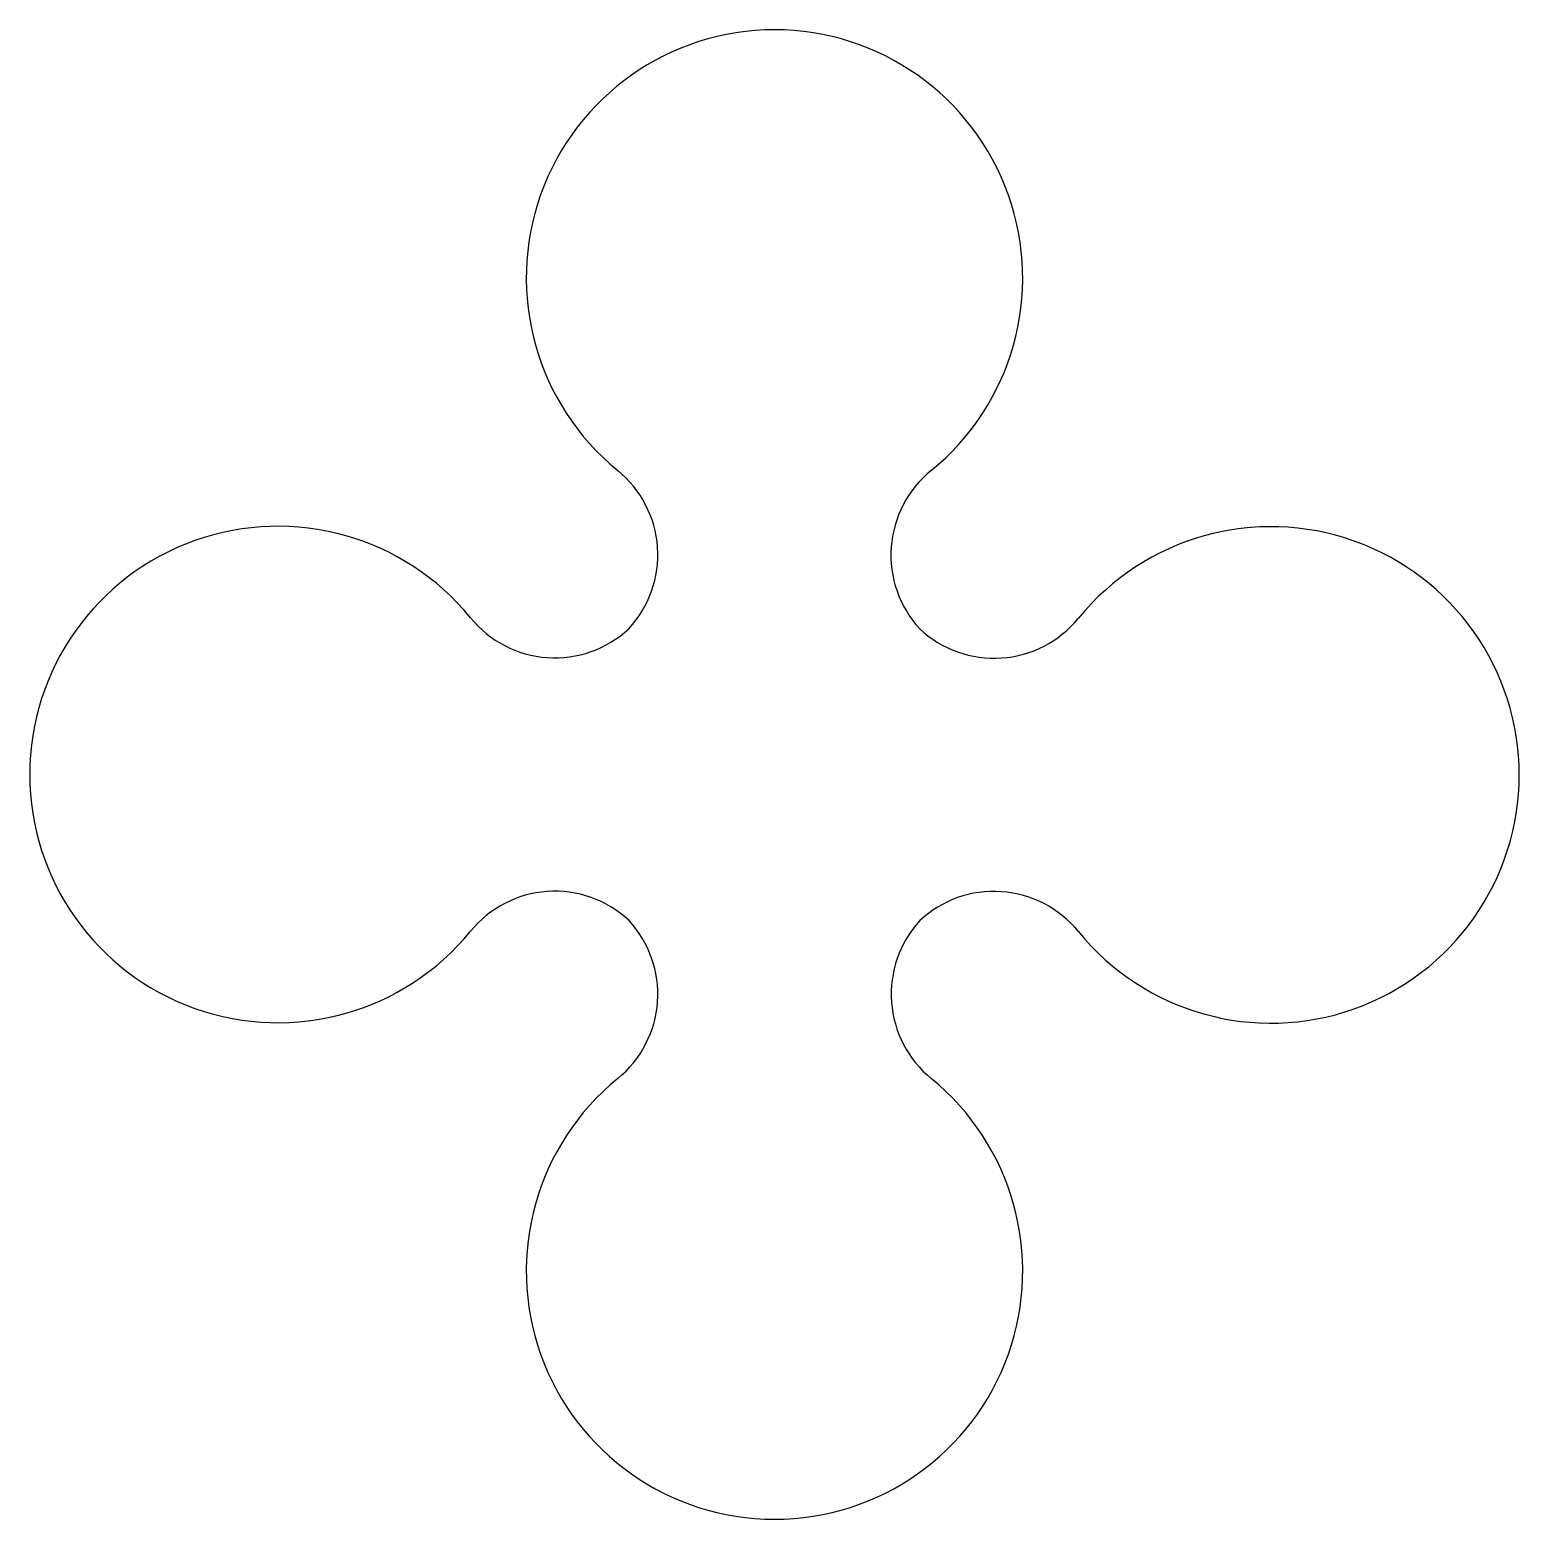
# Model space of a CAD drawing. Header units: millimetres. Extents: x 347.2 to 424.3, y 141.7 to 218.9.
import ezdxf

# ---------------------------------------------------------------- set-up
doc = ezdxf.new("R2010")
doc.units = ezdxf.units.MM

msp = doc.modelspace()

# ---------------------------------------------------------------- linework, layer by layer
for centre, radius, start, end in [((385.748, 206.006), 12.854, 309.11102, 230.83335), ((374.07, 191.671), 5.635, 317.18609, 50.83335), ((397.411, 191.66), 5.635, 129.11102, 222.6338), ((360.039, 180.298), 12.854, 39.16665, 320.83335), ((411.456, 180.275), 12.854, 219.12241, 140.83335), ((374.374, 191.975), 5.635, 219.16665, 312.81391), ((397.121, 191.953), 5.635, 226.82549, 320.83335), ((374.374, 168.62), 5.635, 47.18609, 140.83335), ((397.112, 168.609), 5.635, 39.12241, 132.96081), ((374.07, 168.924), 5.635, 309.16665, 42.81391), ((397.425, 168.924), 5.635, 137.48009, 230.83335), ((385.748, 154.589), 12.854, 129.16665, 50.83335)]:
    msp.add_arc(centre, radius, start, end)

doc.saveas('drawing.dxf')
